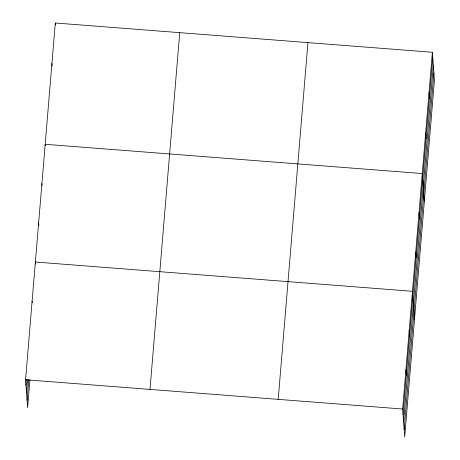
<?xml version="1.0" encoding="UTF-8"?>
<svg xmlns="http://www.w3.org/2000/svg" width="460" height="460" viewBox="0 0 460 460"><rect width="100%" height="100%" fill="white"/><g stroke="black" fill="none" stroke-linecap="round" stroke-linejoin="round"><path stroke-width="0.69" d="M29.934 379.908L27.617 407.732L25.559 379.753L55.298 23L432.383 52.267L434.441 80.247L404.702 437L402.644 409.02L432.383 52.267M25.967 385.296L26.444 379.586M26.513 392.702L27.583 379.856M27.071 400.332L28.796 379.638M150 389.413L179.739 32.66M278.208 399.366L307.947 42.607M403.052 414.563L432.791 57.805M403.598 421.969L433.337 65.211M404.156 429.594L433.895 72.841M25.559 379.753L402.644 409.02M429.013 92.696L429.421 98.239M425.644 133.13L426.052 138.673M424.327 201.543L422.274 173.564L45.189 144.296L45.287 145.682M419.002 212.808L419.411 218.345M415.731 252.051L416.139 257.589M414.517 319.269L412.459 291.295L35.374 262.027L35.529 264.103M409.187 330.533L409.595 336.076M405.916 369.777L406.324 375.32M55.298 23L55.453 25.076M51.928 63.434L52.129 66.206M41.917 183.54L42.067 185.616M38.646 222.784L38.847 225.555M32.102 301.271L32.206 302.657"/></g></svg>
